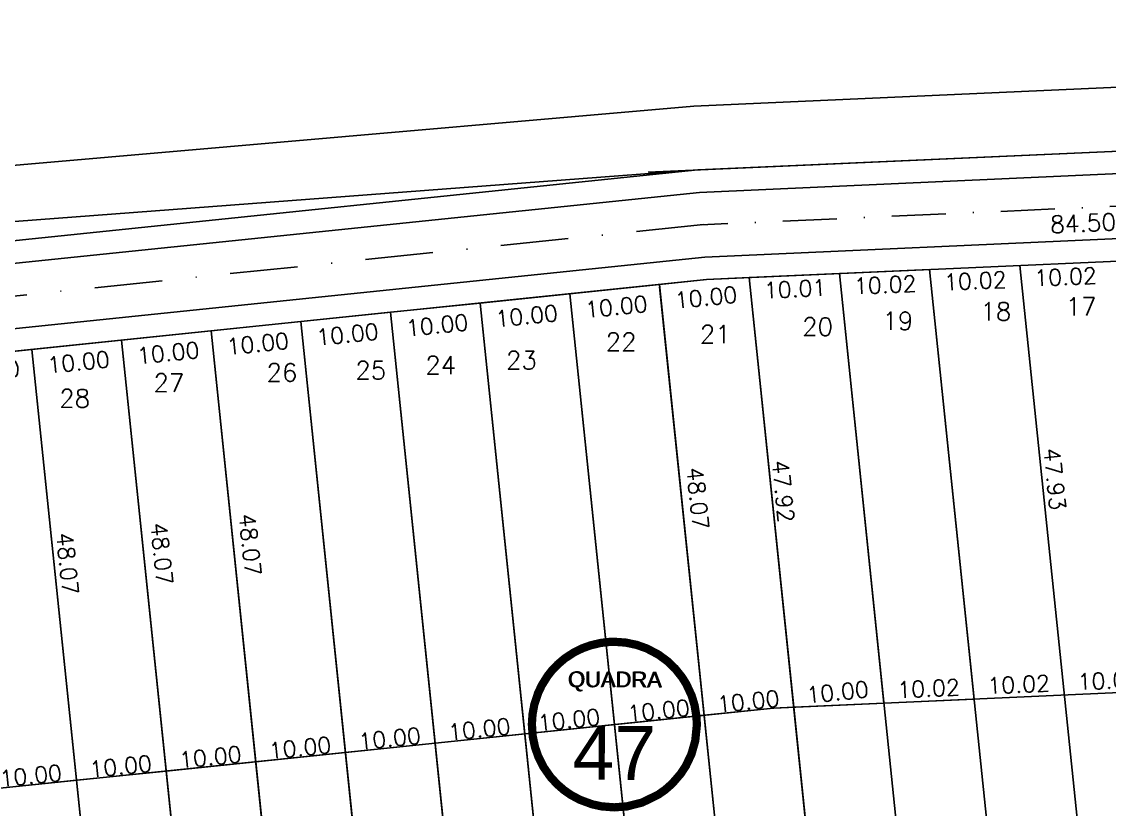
# Model space of a CAD drawing. Header units: millimetres. Extents: x -4430026 to 4783824, y 584 to 9593110.
# Drawn here: x 1383.7 to 1504.4, y 1863 to 1950.4 of the extents above; entities that cross this region are included whole.
import ezdxf
from ezdxf.enums import TextEntityAlignment as Align

# ---------------------------------------------------------------- set-up
doc = ezdxf.new("R2010")
doc.units = ezdxf.units.MM
doc.linetypes.add('DASHDOT', pattern=[1, 0.5, -0.25, 0, -0.25])
doc.linetypes.add('HIDDEN2', pattern=[0.1875, 0.125, -0.0625])
for name, color, linetype in [('AGT CERCA', 2, 'CERCA'), ('BOUNDARY LOTES', 2, 'Continuous'), ('Calçada', 1, 'Continuous'), ('Cota', 8, 'Continuous'), ('COTAS', 8, 'Continuous'), ('Lotes', 2, 'Continuous'), ('Numero de lotes', 5, 'Continuous'), ('númeraçãoquadras', 4, 'Continuous'), ('POLIGONAL', 5, 'Continuous'), ('Projeção', 8, 'HIDDEN2'), ('QUADRA', 4, 'Continuous'), ('QUADROS', 2, 'Continuous')]:
    doc.layers.add(name, color=color, linetype=linetype)
doc.styles.add('arcad1', font='romans.shx')
doc.styles.add('ROMANS', font='romans.shx')
doc.styles.add('STYLE1', font='sanss___.ttf')
doc.linetypes.add('CERCA', pattern='A,1.8,-0.25,["X",ROMANS,S=0.2,R=1,X=-0.1,Y=-0.1],-0.25', length=2.3)
doc.dimstyles.new('BOLA100', dxfattribs={"dimscale": 0, "dimtxt": 1.9, "dimasz": 0.18, "dimexe": 0.18, "dimexo": 0.063, "dimgap": 0, "dimtad": 1, "dimzin": 4, "dimdsep": 46, "dimtxsty": 'ROMANS', "dimcen": 0.09, "dimse1": 1, "dimse2": 1, "dimsd1": 1, "dimsd2": 1, "dimclrt": 256, "dimaunit": 1, "dimadec": 4, "dimazin": 0, "dimtfac": 1.2, "dimtix": 1, "dimtmove": 2, "dimatfit": 3, "dimfxl": 1, "dimtvp": 2, "dimtolj": 1, "dimtzin": 4, "dimarcsym": 0})
doc.dimstyles.get("Standard").update_dxf_attribs({"dimtxt": 0.18, "dimasz": 0.18, "dimexe": 0.18, "dimexo": 0.0625, "dimgap": 0.09, "dimtad": 0, "dimtih": 1, "dimtoh": 1, "dimdec": 4, "dimzin": 0, "dimdsep": 46, "dimtxsty": 'Standard', "dimcen": 0.09, "dimadec": 0, "dimazin": 0, "dimtfac": 1, "dimtdec": 4, "dimtofl": 0, "dimtmove": 0, "dimatfit": 3, "dimfxl": 1, "dimtolj": 1, "dimtzin": 0, "dimarcsym": 0})

# ---------------------------------------------------------------- blocks, each defined once
blk = doc.blocks.new('*D14107')
at = {"layer": 'DEFPOINTS', "color": 0, "linetype": 'ByBlock'}
for p in [(1459.2, 1927.83, 4.23), (1459.47, 1925.18), (1277.79, 1909.02)]:
    blk.add_point(p, dxfattribs=at)
at = {"layer": 'COTAS', "linetype": 'ByBlock', "insert": (1368.67, 1916.73), "char_height": 1.9, "attachment_point": 5, "rotation": 5.9172, "style": 'ROMANS'}
blk.add_mtext('\\A1;182.38', dxfattribs=at)
blk = doc.blocks.new('*D14108')
at = {"layer": 'DEFPOINTS', "color": 0, "linetype": 'ByBlock'}
for p in [(1543.61, 1931.62, 2.51), (1543.73, 1928.95), (1459.2, 1927.83)]:
    blk.add_point(p, dxfattribs=at)
at = {"layer": 'COTAS', "linetype": 'ByBlock', "insert": (1501.48, 1928.01), "char_height": 1.9, "attachment_point": 5, "rotation": 2.5704, "style": 'ROMANS'}
blk.add_mtext('\\A1;84.50', dxfattribs=at)
blk = doc.blocks.new('NUM_quadra')
at = {"color": 6, "const_width": 0.02}
blk.add_lwpolyline([(-0.0134, 0.1996), (-0.034, 0.1971), (-0.0579, 0.1914), (-0.0779, 0.1842), (-0.0981, 0.1743), (-0.1208, 0.1594), (-0.1377, 0.145), (-0.1521, 0.1299), (-0.1625, 0.1166), (-0.1764, 0.0942), (-0.1852, 0.0754), (-0.1941, 0.0483), (-0.1985, 0.0243), (-0.2, 0), (-0.1977, -0.0299), (-0.1921, -0.0556), (-0.1839, -0.0786), (-0.1713, -0.1033), (-0.1546, -0.1269), (-0.1389, -0.1439), (-0.1219, -0.1586), (-0.1046, -0.1705), (-0.0831, -0.1819), (-0.0531, -0.1928), (-0.0302, -0.1977), (0, -0.2), (0.0309, -0.1976), (0.0677, -0.1882), (0.1069, -0.169), (0.124, -0.1569), (0.1407, -0.1421), (0.1614, -0.1181), (0.1737, -0.0992), (0.187, -0.071), (0.1962, -0.0386), (0.2, 0), (0.1989, 0.0205), (0.1943, 0.0473), (0.1871, 0.0707), (0.1741, 0.0984), (0.1635, 0.1151), (0.1472, 0.1354), (0.1285, 0.1533), (0.1063, 0.1694), (0.0782, 0.1841), (0.0533, 0.1928), (0.0267, 0.1982), (0, 0.2)], close=True, dxfattribs=at)
blk.add_circle((0, 0), 0.2)
at = {"color": 3, "insert": (-0.1114, 0.1285), "char_height": 0.038, "width": 0.2663, "attachment_point": 1, "style": 'STYLE1'}
blk.add_mtext('\\fArial|b0|i0|c0|p34;QUADRA', dxfattribs=at)
at = {"color": 3, "style": 'STYLE1'}
blk.add_attdef('00', text='', height=0.13, dxfattribs=at).set_placement((0, -0.1335), align=Align.CENTER)
blk = doc.blocks.new('*D8090')
at = {"layer": 'DEFPOINTS', "color": 0}
for p in [(1389.83, 1865.83), (1379.88, 1864.8), (1390.06, 1863.62)]:
    blk.add_point(p, dxfattribs=at)
at = {"layer": 'Cota', "color": 41, "insert": (1384.71, 1866.68), "char_height": 1.8, "attachment_point": 5, "rotation": 5.9172, "style": 'ROMANS'}
blk.add_mtext('\\A1;10.00', dxfattribs=at)
blk = doc.blocks.new('*D8091')
at = {"layer": 'DEFPOINTS', "color": 0}
for p in [(1399.81, 1866.86, 2.3), (1389.86, 1865.83), (1400.04, 1864.65)]:
    blk.add_point(p, dxfattribs=at)
at = {"layer": 'Cota', "color": 41, "insert": (1394.69, 1867.72), "char_height": 1.8, "attachment_point": 5, "rotation": 5.9172, "style": 'ROMANS'}
blk.add_mtext('\\A1;10.00', dxfattribs=at)
blk = doc.blocks.new('*D8092')
at = {"layer": 'DEFPOINTS', "color": 0}
for p in [(1399.81, 1866.86, 2.3), (1409.75, 1867.89), (1409.98, 1865.68)]:
    blk.add_point(p, dxfattribs=at)
at = {"layer": 'Cota', "color": 41, "insert": (1404.64, 1868.75), "char_height": 1.8, "attachment_point": 5, "rotation": 5.9172, "style": 'ROMANS'}
blk.add_mtext('\\A1;10.00', dxfattribs=at)
blk = doc.blocks.new('*D8093')
at = {"layer": 'DEFPOINTS', "color": 0}
for p in [(1419.7, 1868.93, 2.3), (1409.75, 1867.89), (1419.93, 1866.71)]:
    blk.add_point(p, dxfattribs=at)
at = {"layer": 'Cota', "color": 41, "insert": (1414.59, 1869.78), "char_height": 1.8, "attachment_point": 5, "rotation": 5.9172, "style": 'ROMANS'}
blk.add_mtext('\\A1;10.00', dxfattribs=at)
blk = doc.blocks.new('*D8094')
at = {"layer": 'DEFPOINTS', "color": 0}
for p in [(1429.65, 1869.96), (1419.7, 1868.93, 2.3), (1429.88, 1867.74)]:
    blk.add_point(p, dxfattribs=at)
at = {"layer": 'Cota', "color": 41, "insert": (1424.53, 1870.81), "char_height": 1.8, "attachment_point": 5, "rotation": 5.9172, "style": 'ROMANS'}
blk.add_mtext('\\A1;10.00', dxfattribs=at)
blk = doc.blocks.new('*D8095')
at = {"layer": 'DEFPOINTS', "color": 0}
for p in [(1439.59, 1870.99, 2.3), (1429.65, 1869.96), (1439.82, 1868.77)]:
    blk.add_point(p, dxfattribs=at)
at = {"layer": 'Cota', "color": 41, "insert": (1434.48, 1871.84), "char_height": 1.8, "attachment_point": 5, "rotation": 5.9172, "style": 'ROMANS'}
blk.add_mtext('\\A1;10.00', dxfattribs=at)
blk = doc.blocks.new('*D8096')
at = {"layer": 'DEFPOINTS', "color": 0}
for p in [(1449.54, 1872.02, 2.3), (1439.59, 1870.99, 2.3), (1449.77, 1869.8)]:
    blk.add_point(p, dxfattribs=at)
at = {"layer": 'Cota', "color": 41, "insert": (1444.43, 1872.87), "char_height": 1.8, "attachment_point": 5, "rotation": 5.9172, "style": 'ROMANS'}
blk.add_mtext('\\A1;10.00', dxfattribs=at)
blk = doc.blocks.new('*D8097')
at = {"layer": 'DEFPOINTS', "color": 0}
for p in [(1459.49, 1873.05, 2.3), (1449.54, 1872.02, 2.3), (1459.72, 1870.84)]:
    blk.add_point(p, dxfattribs=at)
at = {"layer": 'Cota', "color": 41, "insert": (1454.37, 1873.9), "char_height": 1.8, "attachment_point": 5, "rotation": 5.9172, "style": 'ROMANS'}
blk.add_mtext('\\A1;10.00', dxfattribs=at)
blk = doc.blocks.new('*D8098')
at = {"layer": 'DEFPOINTS', "color": 0}
for p in [(1469.43, 1874.08), (1459.49, 1873.05, 2.3), (1469.66, 1871.87)]:
    blk.add_point(p, dxfattribs=at)
at = {"layer": 'Cota', "color": 41, "insert": (1464.32, 1874.93), "char_height": 1.8, "attachment_point": 5, "rotation": 5.9172, "style": 'ROMANS'}
blk.add_mtext('\\A1;10.00', dxfattribs=at)
blk = doc.blocks.new('*D8099')
at = {"layer": 'DEFPOINTS', "color": 0}
for p in [(1469.4, 1874.08), (1479.39, 1874.74), (1479.58, 1872.9)]:
    blk.add_point(p, dxfattribs=at)
at = {"layer": 'Cota', "color": 41, "insert": (1474.23, 1875.96), "char_height": 1.8, "attachment_point": 5, "rotation": 5.9172, "style": 'ROMANS'}
blk.add_mtext('\\A1;10.00', dxfattribs=at)
blk = doc.blocks.new('*D8100')
at = {"layer": 'DEFPOINTS', "color": 0}
for p in [(1489.39, 1875.18), (1479.39, 1874.74), (1489.49, 1872.99)]:
    blk.add_point(p, dxfattribs=at)
at = {"layer": 'Cota', "color": 41, "insert": (1484.33, 1876.36), "char_height": 1.8, "attachment_point": 5, "rotation": 2.5623, "style": 'ROMANS'}
blk.add_mtext('\\A1;10.02', dxfattribs=at)
blk = doc.blocks.new('*D8101')
at = {"layer": 'DEFPOINTS', "color": 0}
for p in [(1489.39, 1875.18), (1499.4, 1875.63), (1499.5, 1873.43)]:
    blk.add_point(p, dxfattribs=at)
at = {"layer": 'Cota', "color": 41, "insert": (1494.33, 1876.81), "char_height": 1.8, "attachment_point": 5, "rotation": 2.5623, "style": 'ROMANS'}
blk.add_mtext('\\A1;10.02', dxfattribs=at)
blk = doc.blocks.new('*D8102')
at = {"layer": 'DEFPOINTS', "color": 0}
for p in [(1499.4, 1875.63), (1509.4, 1876.2), (1509.5, 1873.88)]:
    blk.add_point(p, dxfattribs=at)
at = {"layer": 'Cota', "color": 41, "insert": (1504.34, 1877.25), "char_height": 1.8, "attachment_point": 5, "rotation": 2.5623, "style": 'ROMANS'}
blk.add_mtext('\\A1;10.01', dxfattribs=at)
blk = doc.blocks.new('*D8109')
at = {"layer": 'DEFPOINTS', "color": 0}
for p in [(1454.46, 1921.2), (1457.64, 1873.2), (1459.42, 1873.39, 2.3)]:
    blk.add_point(p, dxfattribs=at)
at = {"layer": 'Cota', "color": 41, "insert": (1458.74, 1897.48), "char_height": 1.8, "attachment_point": 5, "rotation": 275.9172, "style": 'ROMANS'}
blk.add_mtext('\\A1;48.07', dxfattribs=at)
blk = doc.blocks.new('*D8110')
at = {"layer": 'DEFPOINTS', "color": 0}
for p in [(1464.44, 1921.96, 2.3), (1467.1, 1874.05), (1469.38, 1874.29, 2.3)]:
    blk.add_point(p, dxfattribs=at)
at = {"layer": 'Cota', "color": 41, "insert": (1468.21, 1898.26), "char_height": 1.8, "attachment_point": 5, "rotation": 275.9172, "style": 'ROMANS'}
blk.add_mtext('\\A1;47.92', dxfattribs=at)
blk = doc.blocks.new('*D8113')
at = {"layer": 'DEFPOINTS', "color": 0}
for p in [(1494.46, 1923.3), (1497.23, 1875.41), (1499.4, 1875.63)]:
    blk.add_point(p, dxfattribs=at)
at = {"layer": 'Cota', "color": 41, "insert": (1498.34, 1899.61), "char_height": 1.8, "attachment_point": 5, "rotation": 275.9172, "style": 'ROMANS'}
blk.add_mtext('\\A1;47.93', dxfattribs=at)
blk = doc.blocks.new('*D8116')
at = {"layer": 'DEFPOINTS', "color": 0}
for p in [(1429.61, 1869.95), (1432.84, 1818.98), (1434.88, 1819.19)]:
    blk.add_point(p, dxfattribs=at)
at = {"layer": 'Cota', "color": 41, "insert": (1433.79, 1844.73), "char_height": 1.8, "attachment_point": 5, "rotation": 275.9172, "style": 'ROMANS'}
blk.add_mtext('\\A1;51.03', dxfattribs=at)
blk = doc.blocks.new('*D8117')
at = {"layer": 'DEFPOINTS', "color": 0}
for p in [(1439.56, 1870.99), (1442.99, 1820.25), (1444.8, 1820.44)]:
    blk.add_point(p, dxfattribs=at)
at = {"layer": 'Cota', "color": 41, "insert": (1443.95, 1845.89), "char_height": 1.8, "attachment_point": 5, "rotation": 275.9172, "style": 'ROMANS'}
blk.add_mtext('\\A1;50.82', dxfattribs=at)
blk = doc.blocks.new('*D8118')
at = {"layer": 'DEFPOINTS', "color": 0}
for p in [(1449.51, 1872.02), (1452.74, 1821.47), (1454.73, 1821.68)]:
    blk.add_point(p, dxfattribs=at)
at = {"layer": 'Cota', "color": 41, "insert": (1453.72, 1847.01), "char_height": 1.8, "attachment_point": 5, "rotation": 275.9172, "style": 'ROMANS'}
blk.add_mtext('\\A1;50.61', dxfattribs=at)
blk = doc.blocks.new('*D8119')
at = {"layer": 'DEFPOINTS', "color": 0}
for p in [(1459.45, 1873.05), (1462.87, 1822.74), (1464.65, 1822.92, 2.3)]:
    blk.add_point(p, dxfattribs=at)
at = {"layer": 'Cota', "color": 41, "insert": (1463.85, 1848.17), "char_height": 1.8, "attachment_point": 5, "rotation": 275.9172, "style": 'ROMANS'}
blk.add_mtext('\\A1;50.39', dxfattribs=at)
blk = doc.blocks.new('*D8120')
at = {"layer": 'DEFPOINTS', "color": 0}
for p in [(1469.4, 1874.08), (1472.3, 1823.93), (1474.57, 1824.16)]:
    blk.add_point(p, dxfattribs=at)
at = {"layer": 'Cota', "color": 41, "insert": (1473.29, 1849.26), "char_height": 1.8, "attachment_point": 5, "rotation": 275.9172, "style": 'ROMANS'}
blk.add_mtext('\\A1;50.18', dxfattribs=at)
blk = doc.blocks.new('*D8121')
at = {"layer": 'DEFPOINTS', "color": 0}
for p in [(1479.39, 1874.74), (1482.56, 1825.21), (1484.5, 1825.41, 2.3)]:
    blk.add_point(p, dxfattribs=at)
at = {"layer": 'Cota', "color": 41, "insert": (1483.58, 1850.24), "char_height": 1.8, "attachment_point": 5, "rotation": 275.9172, "style": 'ROMANS'}
blk.add_mtext('\\A1;49.59', dxfattribs=at)
blk = doc.blocks.new('*D8122')
at = {"layer": 'DEFPOINTS', "color": 0}
for p in [(1489.39, 1875.18), (1492.34, 1826.43), (1494.42, 1826.65)]:
    blk.add_point(p, dxfattribs=at)
at = {"layer": 'Cota', "color": 41, "insert": (1493.4, 1851.07), "char_height": 1.8, "attachment_point": 5, "rotation": 275.9172, "style": 'ROMANS'}
blk.add_mtext('\\A1;48.79', dxfattribs=at)
blk = doc.blocks.new('*D8124')
at = {"layer": 'DEFPOINTS', "color": 0}
for p in [(1374.93, 1912.59), (1384.87, 1913.63), (1385.4, 1908.49)]:
    blk.add_point(p, dxfattribs=at)
at = {"layer": 'Cota', "color": 41, "insert": (1380.06, 1911.56), "char_height": 1.8, "attachment_point": 5, "rotation": 5.8848, "style": 'ROMANS'}
blk.add_mtext('\\A1;10.00', dxfattribs=at)
blk = doc.blocks.new('*D8125')
at = {"layer": 'DEFPOINTS', "color": 0}
for p in [(1394.82, 1914.66), (1384.87, 1913.63), (1395.35, 1909.51)]:
    blk.add_point(p, dxfattribs=at)
at = {"layer": 'Cota', "color": 41, "insert": (1390.01, 1912.58), "char_height": 1.8, "attachment_point": 5, "rotation": 5.8848, "style": 'ROMANS'}
blk.add_mtext('\\A1;10.00', dxfattribs=at)
blk = doc.blocks.new('*D8126')
at = {"layer": 'DEFPOINTS', "color": 0}
for p in [(1404.77, 1915.69), (1394.82, 1914.66), (1405.3, 1910.54)]:
    blk.add_point(p, dxfattribs=at)
at = {"layer": 'BOUNDARY LOTES', "color": 41, "insert": (1399.96, 1913.61), "char_height": 1.8, "attachment_point": 5, "rotation": 5.8848, "style": 'ROMANS'}
blk.add_mtext('\\A1;10.00', dxfattribs=at)
blk = doc.blocks.new('*D8127')
at = {"layer": 'DEFPOINTS', "color": 0}
for p in [(1414.71, 1916.72), (1404.77, 1915.69), (1415.25, 1911.56)]:
    blk.add_point(p, dxfattribs=at)
at = {"layer": 'Cota', "color": 41, "insert": (1409.9, 1914.63), "char_height": 1.8, "attachment_point": 5, "rotation": 5.8848, "style": 'ROMANS'}
blk.add_mtext('\\A1;10.00', dxfattribs=at)
blk = doc.blocks.new('*D8128')
at = {"layer": 'DEFPOINTS', "color": 0}
for p in [(1424.66, 1917.75, 2.3), (1414.71, 1916.72), (1425.19, 1912.59)]:
    blk.add_point(p, dxfattribs=at)
at = {"layer": 'Cota', "color": 41, "insert": (1419.85, 1915.66), "char_height": 1.8, "attachment_point": 5, "rotation": 5.8848, "style": 'ROMANS'}
blk.add_mtext('\\A1;10.00', dxfattribs=at)
blk = doc.blocks.new('*D8129')
at = {"layer": 'DEFPOINTS', "color": 0}
for p in [(1434.61, 1918.78, 2.3), (1424.66, 1917.75, 2.3), (1435.14, 1913.62)]:
    blk.add_point(p, dxfattribs=at)
at = {"layer": 'Cota', "color": 41, "insert": (1429.8, 1916.68), "char_height": 1.8, "attachment_point": 5, "rotation": 5.8848, "style": 'ROMANS'}
blk.add_mtext('\\A1;10.00', dxfattribs=at)
blk = doc.blocks.new('*D8130')
at = {"layer": 'DEFPOINTS', "color": 0}
for p in [(1434.61, 1918.78, 2.3), (1444.55, 1919.81), (1445.09, 1914.64)]:
    blk.add_point(p, dxfattribs=at)
at = {"layer": 'Cota', "color": 41, "insert": (1439.74, 1917.71), "char_height": 1.8, "attachment_point": 5, "rotation": 5.8848, "style": 'ROMANS'}
blk.add_mtext('\\A1;10.00', dxfattribs=at)
blk = doc.blocks.new('*D8131')
at = {"layer": 'DEFPOINTS', "color": 0}
for p in [(1454.5, 1920.84), (1444.55, 1919.81), (1455.03, 1915.67)]:
    blk.add_point(p, dxfattribs=at)
at = {"layer": 'Cota', "color": 41, "insert": (1449.69, 1918.73), "char_height": 1.8, "attachment_point": 5, "rotation": 5.8848, "style": 'ROMANS'}
blk.add_mtext('\\A1;10.00', dxfattribs=at)
blk = doc.blocks.new('*D8132')
at = {"layer": 'DEFPOINTS', "color": 0}
for p in [(1464.45, 1921.87, 2.3), (1454.5, 1920.84), (1464.98, 1916.69)]:
    blk.add_point(p, dxfattribs=at)
at = {"layer": 'Cota', "color": 41, "insert": (1459.64, 1919.76), "char_height": 1.8, "attachment_point": 5, "rotation": 5.8848, "style": 'ROMANS'}
blk.add_mtext('\\A1;10.00', dxfattribs=at)
blk = doc.blocks.new('*D8133')
at = {"layer": 'DEFPOINTS', "color": 0}
for p in [(1474.45, 1922.4), (1464.45, 1921.87), (1474.71, 1917.36)]:
    blk.add_point(p, dxfattribs=at)
at = {"layer": 'Cota', "color": 41, "insert": (1469.52, 1920.7), "char_height": 1.8, "attachment_point": 5, "rotation": 2.9938, "style": 'ROMANS'}
blk.add_mtext('\\A1;10.01', dxfattribs=at)
blk = doc.blocks.new('*D8134')
at = {"layer": 'DEFPOINTS', "color": 0}
for p in [(1474.45, 1922.4), (1484.45, 1922.84), (1484.68, 1917.78)]:
    blk.add_point(p, dxfattribs=at)
at = {"layer": 'Cota', "color": 41, "insert": (1479.52, 1921.16), "char_height": 1.8, "attachment_point": 5, "rotation": 2.5663, "style": 'ROMANS'}
blk.add_mtext('\\A1;10.02', dxfattribs=at)
blk = doc.blocks.new('*D8135')
at = {"layer": 'DEFPOINTS', "color": 0}
for p in [(1484.45, 1922.84), (1494.46, 1923.29), (1494.69, 1918.23)]:
    blk.add_point(p, dxfattribs=at)
at = {"layer": 'Cota', "color": 41, "insert": (1489.52, 1921.6), "char_height": 1.8, "attachment_point": 5, "rotation": 2.5663, "style": 'ROMANS'}
blk.add_mtext('\\A1;10.02', dxfattribs=at)
blk = doc.blocks.new('*D8136')
at = {"layer": 'DEFPOINTS', "color": 0}
for p in [(1504.47, 1923.74), (1494.46, 1923.29), (1504.7, 1918.68)]:
    blk.add_point(p, dxfattribs=at)
at = {"layer": 'Cota', "color": 41, "insert": (1499.53, 1922.05), "char_height": 1.8, "attachment_point": 5, "rotation": 2.5663, "style": 'ROMANS'}
blk.add_mtext('\\A1;10.02', dxfattribs=at)
blk = doc.blocks.new('*D8155')
at = {"layer": 'DEFPOINTS', "color": 0}
for p in [(1384.84, 1913.99), (1387.7, 1865.96), (1389.79, 1866.17)]:
    blk.add_point(p, dxfattribs=at)
at = {"layer": 'QUADROS', "color": 41, "insert": (1388.8, 1890.23), "char_height": 1.8, "attachment_point": 5, "rotation": 275.9172, "style": 'ROMANS'}
blk.add_mtext('\\A1;48.07', dxfattribs=at)
blk = doc.blocks.new('*D8165')
at = {"layer": 'DEFPOINTS', "color": 0}
for p in [(1404.73, 1916.05), (1407.95, 1868.05), (1409.69, 1868.23)]:
    blk.add_point(p, dxfattribs=at)
at = {"layer": 'QUADROS', "color": 41, "insert": (1409.06, 1892.33), "char_height": 1.8, "attachment_point": 5, "rotation": 275.9172, "style": 'ROMANS'}
blk.add_mtext('\\A1;48.07', dxfattribs=at)
blk = doc.blocks.new('*D8166')
at = {"layer": 'DEFPOINTS', "color": 0}
for p in [(1394.78, 1915.02), (1398.14, 1867.04), (1399.74, 1867.2)]:
    blk.add_point(p, dxfattribs=at)
at = {"layer": 'QUADROS', "color": 41, "insert": (1399.25, 1891.32), "char_height": 1.8, "attachment_point": 5, "rotation": 275.9172, "style": 'ROMANS'}
blk.add_mtext('\\A1;48.07', dxfattribs=at)

msp = doc.modelspace()

# ---------------------------------------------------------------- linework, layer by layer
at = {"color": 6, "extrusion": (0.084423, -0.000343131, 0.99643)}
for p, q in [((1447.949, 1881.416, 2.571), (1446.853, 1881.16, 2.664)), ((1448.893, 1881.525, 2.491), (1447.949, 1881.416, 2.571)), ((1449.504, 1881.544, 2.44), (1448.893, 1881.525, 2.491)), ((1450.724, 1881.458, 2.336), (1449.504, 1881.544, 2.44)), ((1451.941, 1881.204, 2.233), (1450.724, 1881.458, 2.336)), ((1453.08, 1880.801, 2.136), (1451.941, 1881.204, 2.233)), ((1445.011, 1880.379, 2.82), (1443.97, 1879.699, 2.908)), ((1445.936, 1880.83, 2.742), (1445.011, 1880.379, 2.82)), ((1446.853, 1881.16, 2.664), (1445.936, 1880.83, 2.742)), ((1454.362, 1880.124, 2.028), (1453.08, 1880.801, 2.136)), ((1455.378, 1879.377, 1.941), (1454.362, 1880.124, 2.028)), ((1443.191, 1879.04, 2.974), (1442.534, 1878.349, 3.029)), ((1443.97, 1879.699, 2.908), (1443.191, 1879.04, 2.974)), ((1456.229, 1878.555, 1.869), (1455.378, 1879.377, 1.941)), ((1442.053, 1877.737, 3.07), (1441.412, 1876.711, 3.124)), ((1442.534, 1878.349, 3.029), (1442.053, 1877.737, 3.07)), ((1441.412, 1876.711, 3.124), (1441.006, 1875.849, 3.158)), ((1441.006, 1875.849, 3.158), (1440.598, 1874.608, 3.192)), ((1440.598, 1874.608, 3.192), (1440.391, 1873.505, 3.209)), ((1440.391, 1873.505, 3.209), (1440.319, 1872.389, 3.215)), ((1440.319, 1872.389, 3.215), (1440.418, 1871.014, 3.206)), ((1458.448, 1870.555, 1.678), (1458.626, 1872.327, 1.664)), ((1440.418, 1871.014, 3.206), (1440.672, 1869.832, 3.184)), ((1458.019, 1869.067, 1.714), (1458.448, 1870.555, 1.678)), ((1440.672, 1869.832, 3.184), (1441.044, 1868.774, 3.152)), ((1441.044, 1868.774, 3.152), (1441.617, 1867.641, 3.103)), ((1457.406, 1867.775, 1.766), (1458.019, 1869.067, 1.714)), ((1441.617, 1867.641, 3.103), (1442.379, 1866.551, 3.038)), ((1455.891, 1865.808, 1.893), (1456.84, 1866.906, 1.813)), ((1456.84, 1866.906, 1.813), (1457.406, 1867.775, 1.766)), ((1442.379, 1866.551, 3.038), (1443.093, 1865.769, 2.977)), ((1443.093, 1865.769, 2.977), (1443.87, 1865.093, 2.911)), ((1455.125, 1865.132, 1.958), (1455.891, 1865.808, 1.893)), ((1443.87, 1865.093, 2.911), (1444.66, 1864.543, 2.844)), ((1444.66, 1864.543, 2.844), (1445.641, 1864.015, 2.761)), ((1452.543, 1863.704, 2.176), (1454.339, 1864.577, 2.024)), ((1454.339, 1864.577, 2.024), (1455.125, 1865.132, 1.958)), ((1445.641, 1864.015, 2.761), (1447.014, 1863.509, 2.644)), ((1447.014, 1863.509, 2.644), (1448.058, 1863.282, 2.556)), ((1448.058, 1863.282, 2.556), (1449.441, 1863.171, 2.439)), ((1449.441, 1863.171, 2.439), (1450.858, 1863.277, 2.319)), ((1450.858, 1863.277, 2.319), (1452.543, 1863.704, 2.176))]:
    msp.add_line(p, q, dxfattribs=at)
at = {"color": 6}
for p, q in [((1447.949, 1881.416, 2.439), (1446.853, 1881.16, 2.439)), ((1448.893, 1881.525, 2.439), (1447.949, 1881.416, 2.439)), ((1449.504, 1881.544, 2.439), (1448.893, 1881.525, 2.439)), ((1450.724, 1881.458, 2.439), (1449.504, 1881.544, 2.439)), ((1451.941, 1881.204, 2.439), (1450.724, 1881.458, 2.439)), ((1453.08, 1880.801, 2.439), (1451.941, 1881.204, 2.439)), ((1445.011, 1880.379, 2.439), (1443.97, 1879.699, 2.439)), ((1445.936, 1880.83, 2.439), (1445.011, 1880.379, 2.439)), ((1446.853, 1881.16, 2.439), (1445.936, 1880.83, 2.439)), ((1454.362, 1880.124, 2.439), (1453.08, 1880.801, 2.439)), ((1455.378, 1879.377, 2.439), (1454.362, 1880.124, 2.439)), ((1443.191, 1879.04, 2.439), (1442.534, 1878.349, 2.439)), ((1443.97, 1879.699, 2.439), (1443.191, 1879.04, 2.439)), ((1456.229, 1878.555, 2.439), (1455.378, 1879.377, 2.439)), ((1442.053, 1877.737, 2.439), (1441.412, 1876.711, 2.439)), ((1442.534, 1878.349, 2.439), (1442.053, 1877.737, 2.439)), ((1441.412, 1876.711, 2.439), (1441.006, 1875.849, 2.439)), ((1441.006, 1875.849, 2.439), (1440.598, 1874.608, 2.439)), ((1440.598, 1874.608, 2.439), (1440.391, 1873.505, 2.439)), ((1440.391, 1873.505, 2.439), (1440.319, 1872.389, 2.439)), ((1440.319, 1872.389, 2.439), (1440.418, 1871.014, 2.439)), ((1458.448, 1870.555, 2.439), (1458.626, 1872.327, 2.439)), ((1440.418, 1871.014, 2.439), (1440.672, 1869.832, 2.439)), ((1458.019, 1869.067, 2.439), (1458.448, 1870.555, 2.439)), ((1440.672, 1869.832, 2.439), (1441.044, 1868.774, 2.439)), ((1441.044, 1868.774, 2.439), (1441.617, 1867.641, 2.439)), ((1457.406, 1867.775, 2.439), (1458.019, 1869.067, 2.439)), ((1441.617, 1867.641, 2.439), (1442.379, 1866.551, 2.439)), ((1455.891, 1865.808, 2.439), (1456.84, 1866.906, 2.439)), ((1456.84, 1866.906, 2.439), (1457.406, 1867.775, 2.439)), ((1442.379, 1866.551, 2.439), (1443.093, 1865.769, 2.439)), ((1443.093, 1865.769, 2.439), (1443.87, 1865.093, 2.439)), ((1455.125, 1865.132, 2.439), (1455.891, 1865.808, 2.439)), ((1443.87, 1865.093, 2.439), (1444.66, 1864.543, 2.439)), ((1444.66, 1864.543, 2.439), (1445.641, 1864.015, 2.439)), ((1452.543, 1863.704, 2.439), (1454.339, 1864.577, 2.439)), ((1454.339, 1864.577, 2.439), (1455.125, 1865.132, 2.439)), ((1445.641, 1864.015, 2.439), (1447.014, 1863.509, 2.439)), ((1447.014, 1863.509, 2.439), (1448.058, 1863.282, 2.439)), ((1448.058, 1863.282, 2.439), (1449.441, 1863.171, 2.439)), ((1449.441, 1863.171, 2.439), (1450.858, 1863.277, 2.439)), ((1450.858, 1863.277, 2.439), (1452.543, 1863.704, 2.439))]:
    msp.add_line(p, q, dxfattribs=at)
at = {"layer": 'AGT CERCA', "ltscale": 0.1, "flags": 128}
msp.add_lwpolyline([(1667.363, 1950.358), (1458.306, 1940.989), (1302.784, 1927.461), (1187.471, 1913.215), (1143.76, 1907.69), (1108.065, 1899.09)], dxfattribs=at)
at = {"layer": 'BOUNDARY LOTES', "elevation": 2.439}
for points in [[(1474.446, 1922.406), (1464.439, 1921.957), (1469.38, 1874.288), (1479.387, 1874.736)], [(1484.453, 1922.855), (1474.446, 1922.406), (1479.387, 1874.736), (1489.394, 1875.184)], [(1454.464, 1921.203), (1444.517, 1920.172), (1449.473, 1872.358), (1459.419, 1873.389)], [(1464.439, 1921.957), (1459.678, 1921.743), (1454.464, 1921.203), (1459.419, 1873.389), (1467.123, 1874.187), (1469.38, 1874.288)], [(1444.517, 1920.172), (1434.57, 1919.141), (1439.526, 1871.327), (1449.473, 1872.358)], [(1434.57, 1919.141), (1424.624, 1918.11), (1429.579, 1870.296), (1439.526, 1871.327)], [(1424.624, 1918.11), (1414.677, 1917.079), (1419.632, 1869.265), (1429.579, 1870.296)], [(1414.677, 1917.079), (1404.73, 1916.048), (1409.686, 1868.234), (1419.632, 1869.265)], [(1394.783, 1915.017), (1384.837, 1913.986), (1389.792, 1866.172), (1399.739, 1867.203)], [(1404.73, 1916.048), (1394.783, 1915.017), (1399.739, 1867.203), (1409.686, 1868.234)], [(1384.837, 1913.986), (1374.89, 1912.955), (1379.846, 1865.141), (1389.792, 1866.172)], [(1469.38, 1874.288), (1467.123, 1874.187), (1459.419, 1873.389), (1464.65, 1822.921), (1474.575, 1824.165)], [(1459.419, 1873.389), (1449.473, 1872.358), (1454.725, 1821.678), (1464.65, 1822.921)], [(1449.473, 1872.358), (1439.526, 1871.327), (1444.801, 1820.435), (1454.725, 1821.678)], [(1439.526, 1871.327), (1429.579, 1870.296), (1434.876, 1819.192), (1444.801, 1820.435)], [(1419.632, 1869.265), (1409.686, 1868.234), (1415.026, 1816.706), (1424.951, 1817.949)], [(1429.579, 1870.296), (1419.632, 1869.265), (1424.951, 1817.949), (1434.876, 1819.192)], [(1409.686, 1868.234), (1399.739, 1867.203), (1405.102, 1815.463), (1415.026, 1816.706)], [(1399.739, 1867.203), (1389.792, 1866.172), (1395.177, 1814.219), (1405.102, 1815.463)]]:
    msp.add_lwpolyline(points, close=True, dxfattribs=at)
msp.add_lwpolyline([(1389.792, 1866.172), (1352.649, 1862.322), (1378.046, 1814.666, 0.3109192), (1382.073, 1812.578), (1395.177, 1814.219)], format="xyb", close=True, dxfattribs=at)
at = {"layer": 'Calçada'}
for p, q in [((1667.41, 1940.777, 2.439), (1458.929, 1931.417, 6.669)), ((1332.417, 1918.305, 2.439), (1458.929, 1931.417, 6.669)), ((1530.902, 1927.443, 2.439), (1459.493, 1924.237, 2.439)), ((1459.493, 1924.237, 2.439), (1333.16, 1911.144, 2.439)), ((1459.493, 1924.237, 2.439), (1333.16, 1911.144, 2.439))]:
    msp.add_line(p, q, dxfattribs=at)
at = {"layer": 'Lotes'}
for p, q in [((1484.499, 1825.408, 2.439), (1474.446, 1922.406, 2.439)), ((1484.499, 1825.408, 0.141), (1474.446, 1922.406, 0.141)), ((1494.424, 1826.651, 2.439), (1484.453, 1922.855, 2.439)), ((1494.424, 1826.651, 0.141), (1484.453, 1922.855, 0.141)), ((1504.349, 1827.894, 2.439), (1494.46, 1923.305, 2.439)), ((1504.349, 1827.894, 0.141), (1494.46, 1923.305, 0.141)), ((1464.65, 1822.921, 0.141), (1454.464, 1921.203, 0.141)), ((1474.575, 1824.165, 2.439), (1464.439, 1921.957, 2.439)), ((1474.575, 1824.165, 0.141), (1464.439, 1921.957, 0.141)), ((1454.725, 1821.678, 2.439), (1444.517, 1920.172, 2.439)), ((1454.725, 1821.678, 0.141), (1444.517, 1920.172, 0.141)), ((1464.65, 1822.921, 2.439), (1454.49, 1920.947, 2.439)), ((1444.801, 1820.435, 2.439), (1434.57, 1919.141, 2.439)), ((1444.801, 1820.435, 0.141), (1434.57, 1919.141, 0.141)), ((1434.876, 1819.192, 2.439), (1424.624, 1918.11, 2.439)), ((1434.876, 1819.192, 0.141), (1424.624, 1918.11, 0.141)), ((1424.951, 1817.949, 2.439), (1414.677, 1917.079, 2.439)), ((1424.951, 1817.949, 0.141), (1414.677, 1917.079, 0.141)), ((1405.102, 1815.463, 0.152), (1394.783, 1915.017, 2.448)), ((1405.102, 1815.463, 0.141), (1394.783, 1915.017, 0.141)), ((1415.026, 1816.706, 2.439), (1404.73, 1916.048, 2.439)), ((1415.026, 1816.706, 0.141), (1404.73, 1916.048, 0.141)), ((1395.177, 1814.219, 2.439), (1384.837, 1913.986, 2.439)), ((1395.177, 1814.219, 0.141), (1384.837, 1913.986, 0.141)), ((1529.456, 1876.976, 2.439), (1467.156, 1874.188, 2.439)), ((1529.456, 1876.976, 2.439), (1467.156, 1874.188, 2.439)), ((1467.123, 1874.187, 2.439), (1352.649, 1862.322, 2.439))]:
    msp.add_line(p, q, dxfattribs=at)
at = {"layer": 'númeraçãoquadras', "extrusion": (0.084423, -0.000343131, 0.99643)}
msp.add_ellipse((1449.473, 1872.358, 2.439), major_axis=(-6.499, -6.469, 0.548), ratio=1, start_param=2.3568672453122, end_param=8.640052552491786, dxfattribs=at)
at = {"layer": 'POLIGONAL', "linetype": 'ByBlock'}
for p, q in [((1667.298, 1943.274, 2.439), (1458.743, 1933.912, 2.439)), ((1667.298, 1943.274, 2.439), (1458.743, 1933.912, 2.439)), ((1458.743, 1933.912, 2.439), (1368.501, 1927.12, 2.439)), ((1458.743, 1933.912, 2.439), (1368.501, 1927.12, 2.439)), ((1458.743, 1933.912, 2.439), (1368.501, 1927.12, 2.439)), ((1458.743, 1933.912, 2.439), (1368.501, 1927.12, 2.439))]:
    msp.add_line(p, q, dxfattribs=at)
at = {"layer": 'Projeção', "linetype": 'DASHDOT', "ltscale": 12}
msp.add_line((1667.572, 1937.18, 2.439), (1459.09, 1927.821, 2.439), dxfattribs=at)
at = {"layer": 'Projeção', "linetype": 'DASHDOT', "ltscale": 15}
msp.add_line((1459.372, 1927.844, 2.439), (1332.788, 1914.725, 2.439), dxfattribs=at)
at = {"layer": 'QUADRA', "linetype": 'ByBlock'}
for p, q in [((1667.298, 1943.274, 2.439), (1453.217, 1933.664, 2.439)), ((1458.743, 1933.912, 2.439), (1332.16, 1920.792, 2.439)), ((1458.743, 1933.912, 2.439), (1332.16, 1920.792, 2.439))]:
    msp.add_line(p, q, dxfattribs=at)
at = {"layer": 'QUADRA', "elevation": 2.439}
msp.add_lwpolyline([(1379.341, 1812.236), (1528.235, 1830.886, -0.0549337), (1536.062, 1925.172), (1459.678, 1921.743), (1328.243, 1908.121)], format="xyb", close=True, dxfattribs=at)
at = {"layer": 'QUADROS', "elevation": 2.439}
msp.add_lwpolyline([(1399.739, 1867.203), (1389.792, 1866.172), (1395.177, 1814.219), (1405.102, 1815.463)], close=True, dxfattribs=at)

# ---------------------------------------------------------------- block references
at = {"layer": 'númeraçãoquadras', "linetype": 'ByBlock', "extrusion": (0.084423, -0.000343131, 0.99643)}
ref = msp.add_blockref('NUM_quadra', (1878.233, -1436.497, 124.157), dxfattribs=dict(at, xscale=45.93175888062505, yscale=45.93175888063583, zscale=45.9317585301845, rotation=270.0385460290153))
ref.add_attrib('00', '47', dxfattribs={"layer": '0', "color": 3, "extrusion": (0.084423, -0.000343131, 0.99643), "height": 5.9711, "rotation": 270.03855, "style": 'STYLE1'}).set_placement((1872.103, -1436.501, 124.157), align=Align.CENTER)

# ---------------------------------------------------------------- texts
at = {"color": 3, "extrusion": (0.084423, -0.000343131, 0.99643), "style": 'STYLE1', "oblique": 360}
msp.add_text('QUADRA', height=1.7454, rotation=270.03855, dxfattribs=at).set_placement((1882.357, -1431.271, 124.157))
at = {"color": 3, "style": 'STYLE1', "oblique": 0.00028, "width": 0.99643}
msp.add_text('QUADRA', height=1.7454, rotation=359.80581, dxfattribs=at).set_placement((1444.282, 1876.502, 2.439))
at = {"layer": 'Numero de lotes', "style": 'arcad1'}
for s, p in [('18', (1491.805, 1918.206, 0.141)), ('17', (1501.253, 1918.745, 0.141)), ('20', (1472.02, 1916.52, 0.141)), ('19', (1480.925, 1917.153, 0.141)), ('21', (1460.672, 1915.679, 0.141)), ('22', (1450.22, 1914.834, 0.141)), ('23', (1439.165, 1912.799, 0.141)), ('25', (1422.443, 1911.686, 0.141)), ('24', (1430.207, 1912.245, 0.141)), ('26', (1412.59, 1911.434, 0.141)), ('27', (1400.047, 1910.301, 0.141)), ('28', (1389.59, 1908.561, 0.141))]:
    msp.add_text(s, height=2, rotation=359.72858, dxfattribs=at).set_placement(p, align=Align.MIDDLE_CENTER)

# ---------------------------------------------------------------- dimensions: what is measured, and where the dimension line sits
at = {"layer": 'BOUNDARY LOTES'}
dim = msp.add_linear_dim(base=(1405.298, 1910.54, 0.141), p1=(1394.821, 1914.656, 0.141), p2=(1404.768, 1915.687, 0.141), angle=185.88484, dimstyle='Standard', override={"dimtxt": 1.8, "dimexo": 0.063, "dimgap": 0, "dimtih": 0, "dimtoh": 0, "dimdec": 2, "dimzin": 4, "dimtxsty": 'ROMANS', "dimse1": 1, "dimse2": 1, "dimsd1": 1, "dimsd2": 1, "dimclrt": 41, "dimtfac": 1.2, "dimtdec": 2, "dimtix": 1, "dimtofl": 1, "dimtmove": 2, "dimfxl": 0.18, "dimfxlon": 1, "dimtvp": 2, "dimtzin": 4}, dxfattribs=at)
dim.commit()
dim.dimension.update_dxf_attribs({"geometry": '*D8126', "text_midpoint": (1399.955, 1913.608, 0.141)})
at = {"layer": 'Cota'}
for base, p1, p2, angle, picture, middle in [((1504.695, 1918.681, 0.141), (1494.461, 1923.292, 0.141), (1504.468, 1923.741, 0.141), 182.56625, '*D8136', (1499.531, 1922.053, 0.141)), ((1494.688, 1918.233, 0.141), (1484.454, 1922.844, 0.141), (1494.461, 1923.292, 0.141), 182.56625, '*D8135', (1489.523, 1921.605, 0.141)), ((1464.982, 1916.691, 0.141), (1454.501, 1920.842, 0.141), (1464.448, 1921.872, 2.439), 185.88484, '*D8132', (1459.639, 1919.76, 0.141)), ((1455.035, 1915.666, 0.141), (1444.554, 1919.811, 0.141), (1454.501, 1920.842, 0.141), 185.88484, '*D8131', (1449.692, 1918.734, 0.141)), ((1435.14, 1913.615, 0.141), (1424.661, 1917.749, 2.439), (1434.608, 1918.78, 2.439), 185.88484, '*D8129', (1429.797, 1916.684, 0.141)), ((1445.087, 1914.641, 0.141), (1434.608, 1918.78, 2.439), (1444.554, 1919.811, 0.141), 185.88484, '*D8130', (1439.745, 1917.709, 0.141)), ((1425.193, 1912.59, 0.141), (1414.714, 1916.718, 0.141), (1424.661, 1917.749, 2.439), 185.88484, '*D8128', (1419.85, 1915.658, 0.141)), ((1415.245, 1911.565, 0.141), (1404.768, 1915.687, 0.141), (1414.714, 1916.718, 0.141), 185.88484, '*D8127', (1409.903, 1914.633, 0.141)), ((1395.351, 1909.514, 0.141), (1384.874, 1913.625, 0.141), (1394.821, 1914.656, 0.141), 185.88484, '*D8125', (1390.008, 1912.583, 0.141)), ((1385.404, 1908.489, 0.141), (1374.927, 1912.594, 0.141), (1384.874, 1913.625, 0.141), 185.88484, '*D8124', (1380.061, 1911.557, 0.141)), ((1499.5, 1873.434, 0.141), (1489.394, 1875.184, 0.141), (1499.401, 1875.631, 0.141), 182.56231, '*D8101', (1494.335, 1876.806, 0.141)), ((1509.5, 1873.881, 0.141), (1499.401, 1875.631, 0.141), (1509.396, 1876.195, 0.141), 182.56231, '*D8102', (1504.339, 1877.254, 0.141)), ((1469.664, 1871.866, 0.141), (1459.488, 1873.049, 2.439), (1469.434, 1874.08, 0.141), 185.91722, '*D8098', (1464.319, 1874.932, 0.141)), ((1479.578, 1872.896, 0.141), (1469.401, 1874.078, 0.141), (1479.387, 1874.736, 0.141), 185.91722, '*D8099', (1474.233, 1875.961, 0.141)), ((1459.717, 1870.835, 0.141), (1449.541, 1872.018, 2.439), (1459.488, 1873.049, 2.439), 185.91722, '*D8097', (1454.373, 1873.901, 0.141)), ((1492.335, 1826.434, 0.141), (1489.394, 1875.184, 0.141), (1494.424, 1826.651, 0.141), 95.91722, '*D8122', (1493.401, 1851.072, 0.141)), ((1449.77, 1869.805, 0.141), (1439.594, 1870.987, 2.439), (1449.541, 1872.018, 2.439), 185.91722, '*D8096', (1444.426, 1872.87, 0.141)), ((1472.295, 1823.928, 0.141), (1469.401, 1874.078, 0.141), (1474.575, 1824.165, 0.141), 95.91722, '*D8120', (1473.29, 1849.256, 0.141)), ((1482.557, 1825.206, 0.141), (1479.387, 1874.736, 0.141), (1484.499, 1825.408, 2.439), 95.91722, '*D8121', (1483.582, 1850.242, 0.141)), ((1439.824, 1868.774, 0.141), (1429.648, 1869.956, 0.141), (1439.594, 1870.987, 2.439), 185.91722, '*D8095', (1434.479, 1871.839, 0.141)), ((1462.867, 1822.737, 0.141), (1459.455, 1873.047, 0.141), (1464.65, 1822.921, 2.439), 95.91722, '*D8119', (1463.85, 1848.171, 0.141)), ((1429.877, 1867.743, 0.141), (1419.701, 1868.925, 2.439), (1429.648, 1869.956, 0.141), 185.91722, '*D8094', (1424.532, 1870.808, 0.141)), ((1452.743, 1821.473, 0.141), (1449.508, 1872.016, 0.141), (1454.725, 1821.678, 0.141), 95.91722, '*D8118', (1453.715, 1847.013, 0.141)), ((1419.93, 1866.712, 0.141), (1409.754, 1867.894, 0.141), (1419.701, 1868.925, 2.439), 185.91722, '*D8093', (1414.586, 1869.777, 0.141)), ((1442.989, 1820.247, 0.141), (1439.561, 1870.985, 0.141), (1444.801, 1820.435, 0.141), 95.91722, '*D8117', (1443.95, 1845.894, 0.141)), ((1400.037, 1864.65, 0.141), (1389.861, 1865.832, 0.141), (1399.807, 1866.863, 2.439), 185.91722, '*D8091', (1394.692, 1867.715, 0.141)), ((1409.984, 1865.681, 0.141), (1399.807, 1866.863, 2.439), (1409.754, 1867.894, 0.141), 185.91722, '*D8092', (1404.639, 1868.746, 0.141)), ((1432.836, 1818.981, 0.141), (1429.615, 1869.954, 0.141), (1434.876, 1819.192, 0.141), 95.91722, '*D8116', (1433.787, 1844.733, 0.141)), ((1390.057, 1863.618, 0.141), (1379.881, 1864.8, 0.141), (1389.828, 1865.831, 0.141), 185.91722, '*D8090', (1384.713, 1866.683, 0.141))]:
    dim = msp.add_linear_dim(base=base, p1=p1, p2=p2, angle=angle, dimstyle='Standard', override={"dimtxt": 1.8, "dimexo": 0.063, "dimgap": 0, "dimtih": 0, "dimtoh": 0, "dimdec": 2, "dimzin": 4, "dimtxsty": 'ROMANS', "dimse1": 1, "dimse2": 1, "dimsd1": 1, "dimsd2": 1, "dimclrt": 41, "dimtfac": 1.2, "dimtdec": 2, "dimtix": 1, "dimtofl": 1, "dimtmove": 2, "dimfxl": 0.18, "dimfxlon": 1, "dimtvp": 2, "dimtzin": 4}, dxfattribs=at)
    dim.commit()
    dim.dimension.update_dxf_attribs({"geometry": picture, "text_midpoint": middle})
for p1, p2, distance, picture, middle in [((1464.448, 1921.872, 0.141), (1474.447, 1922.395, 0.141), -5.041, '*D8133', (1469.523, 1920.695, 0.141)), ((1474.447, 1922.395, 0.141), (1484.454, 1922.844, 0.141), -5.065, '*D8134', (1479.516, 1921.156, 0.141)), ((1494.46, 1923.305, 0.141), (1499.401, 1875.631, 0.141), -2.185, '*D8113', (1498.338, 1899.614, 0.141)), ((1454.464, 1921.203, 0.141), (1459.419, 1873.389, 2.439), -1.793, '*D8109', (1458.739, 1897.482, 0.141)), ((1464.439, 1921.957, 2.439), (1469.38, 1874.288, 2.439), -2.292, '*D8110', (1468.211, 1898.257, 0.141)), ((1479.387, 1874.736, 0.141), (1489.394, 1875.184, 0.141), -2.2, '*D8100', (1484.328, 1876.359, 0.141))]:
    dim = msp.add_aligned_dim(p1=p1, p2=p2, distance=distance, dimstyle='Standard', override={"dimtxt": 1.8, "dimexo": 0.063, "dimgap": 0, "dimtih": 0, "dimtoh": 0, "dimdec": 2, "dimzin": 4, "dimtxsty": 'ROMANS', "dimse1": 1, "dimse2": 1, "dimsd1": 1, "dimsd2": 1, "dimclrt": 41, "dimtfac": 1.2, "dimtdec": 2, "dimtix": 1, "dimtofl": 1, "dimtmove": 2, "dimfxl": 0.18, "dimfxlon": 1, "dimtvp": 2, "dimtzin": 4}, dxfattribs=at)
    dim.commit()
    dim.dimension.update_dxf_attribs({"geometry": picture, "text_midpoint": middle})
at = {"layer": 'COTAS', "linetype": 'ByBlock'}
for p1, p2, distance, picture, middle in [((1459.195, 1927.826, 2.439), (1543.611, 1931.615, 4.954), -2.665, '*D14108', (1501.48, 1928.007, 2.439)), ((1277.786, 1909.024, 2.439), (1459.195, 1927.826, 6.667), -2.655, '*D14107', (1368.666, 1916.729, 2.439))]:
    dim = msp.add_aligned_dim(p1=p1, p2=p2, distance=distance, dimstyle='BOLA100', override={"dimscale": 1, "dimfxl": 0.18}, dxfattribs=at)
    dim.commit()
    dim.dimension.update_dxf_attribs({"geometry": picture, "text_midpoint": middle})
at = {"layer": 'QUADROS'}
for p1, p2, distance, picture, middle in [((1394.783, 1915.017, 2.439), (1399.739, 1867.203, 2.439), -1.605, '*D8166', (1399.246, 1891.316, 2.439)), ((1404.73, 1916.048, 2.439), (1409.686, 1868.234, 2.439), -1.741, '*D8165', (1409.057, 1892.333, 2.439)), ((1384.837, 1913.986, 2.439), (1389.792, 1866.172, 2.439), -2.105, '*D8155', (1388.801, 1890.233, 2.439))]:
    dim = msp.add_aligned_dim(p1=p1, p2=p2, distance=distance, dimstyle='Standard', override={"dimtxt": 1.8, "dimexo": 0.063, "dimgap": 0, "dimtih": 0, "dimtoh": 0, "dimdec": 2, "dimzin": 4, "dimtxsty": 'ROMANS', "dimse1": 1, "dimse2": 1, "dimsd1": 1, "dimsd2": 1, "dimclrt": 41, "dimtfac": 1.2, "dimtdec": 2, "dimtix": 1, "dimtofl": 1, "dimtmove": 2, "dimfxl": 0.18, "dimfxlon": 1, "dimtvp": 2, "dimtzin": 4}, dxfattribs=at)
    dim.commit()
    dim.dimension.update_dxf_attribs({"geometry": picture, "text_midpoint": middle})

doc.saveas('drawing.dxf')
